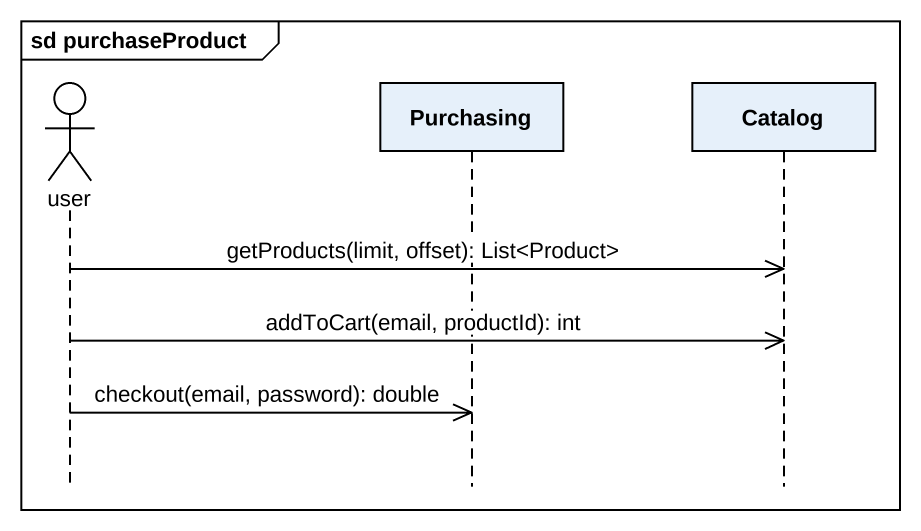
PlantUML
@startuml
mainframe sd purchaseProduct
hide footbox
actor user
participant Purchasing
participant Catalog

user ->> Catalog : getProducts(limit, offset): List<Product>
user ->> Catalog : addToCart(email, productId): int
user ->> Purchasing : checkout(email, password): double
@enduml
